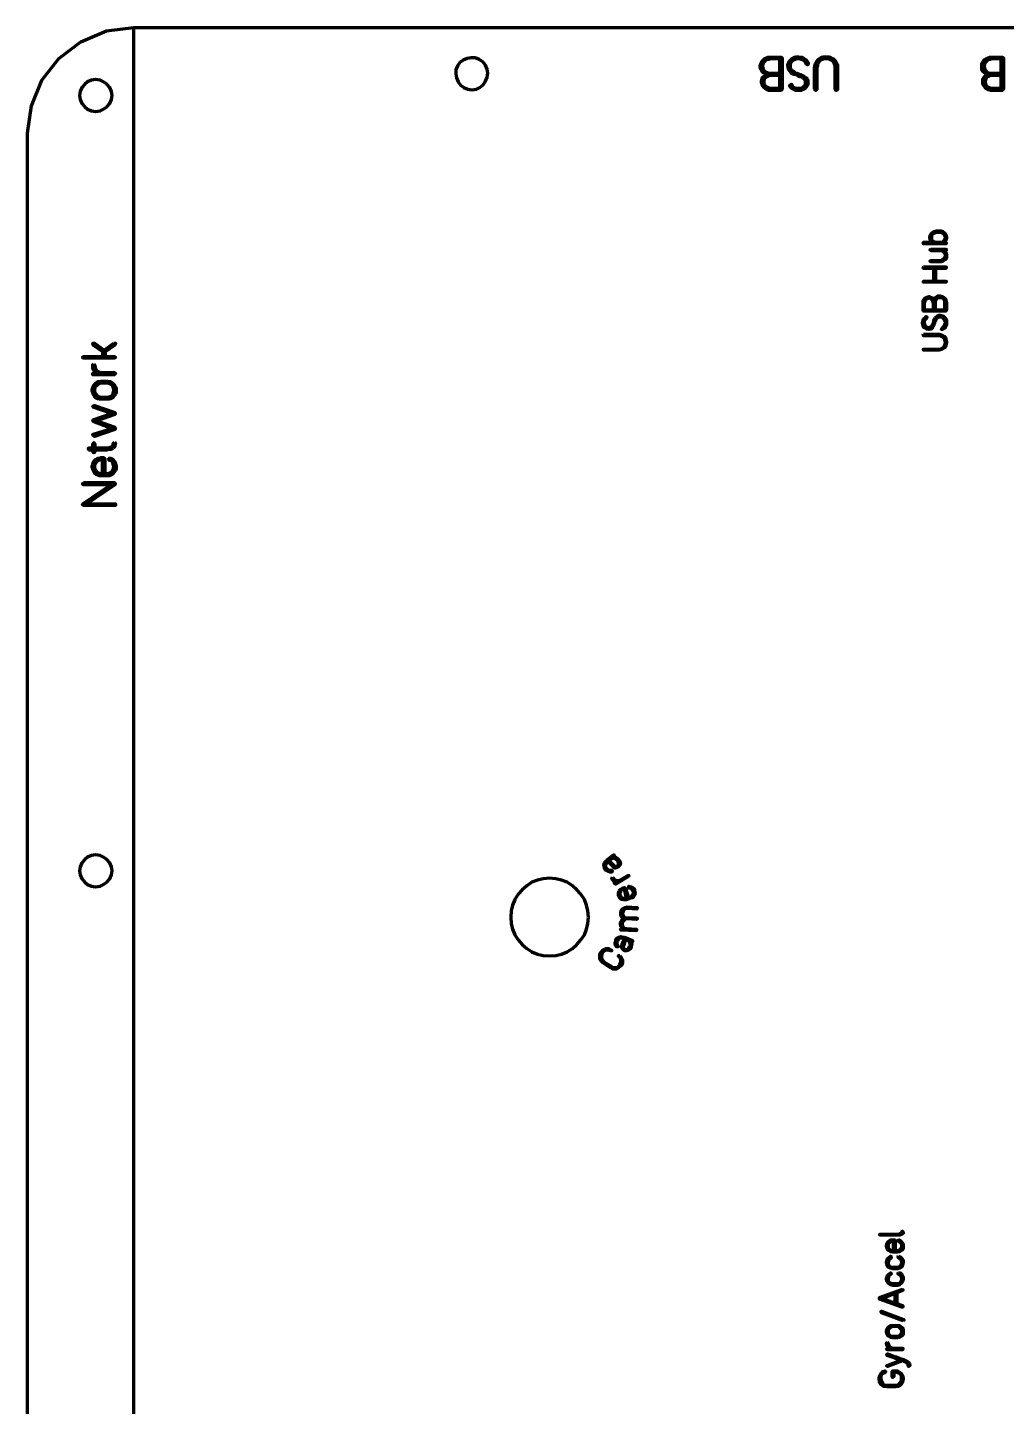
# Model space of a CAD drawing. Header units: inches. Extents: x 11 to 603, y -2 to 300.
# Drawn here: x 11 to 111.4, y 155.5 to 296.9 of the extents above; entities that cross this region are included whole.
import ezdxf

# ---------------------------------------------------------------- set-up
doc = ezdxf.new("R2010")
doc.units = ezdxf.units.IN
doc.header["$MEASUREMENT"] = 0
doc.layers.get('0').update_dxf_attribs({"color": 250, "linetype": 'CONTINUOUS', "lineweight": 100})
doc.layers.add('P', color=250, linetype='CONTINUOUS', lineweight=100)

msp = doc.modelspace()

# ---------------------------------------------------------------- linework, layer by layer
at = {"linetype": 'ByBlock'}
msp.add_line((21.88, 34.25), (21.88, 296.95), dxfattribs=at)
at = {"layer": 'P', "color": 0, "linetype": 'Continuous'}
for points in [[(10.98, 45.14), (10.98, 286.11), (11.39, 288.93), (12.44, 291.56), (14.2, 293.79), (16.43, 295.49), (19.06, 296.6), (21.88, 296.95), (179.14, 296.95), (181.95, 296.6), (184.59, 295.49), (186.82, 293.79), (188.57, 291.56), (189.63, 288.93), (190.04, 286.11), (190.04, 45.14)], [(55.32, 293.38), (55.09, 293.03), (54.91, 292.62), (54.91, 292.21), (54.97, 291.8), (55.14, 291.39), (55.38, 291.03), (55.73, 290.8), (56.14, 290.62), (56.55, 290.57), (57.02, 290.62), (57.37, 290.8), (57.72, 291.09), (57.96, 291.44), (58.13, 291.85), (58.19, 292.26), (58.13, 292.67), (57.96, 293.08), (57.66, 293.44), (57.31, 293.67), (56.9, 293.85), (56.49, 293.85), (56.08, 293.79), (55.67, 293.61), (55.32, 293.38)], [(86.13, 292.91), (86.13, 293.03), (86.19, 293.2), (86.25, 293.38), (86.31, 293.55), (86.48, 293.67), (86.6, 293.79), (86.77, 293.85), (86.95, 293.9), (87.18, 293.9), (88.24, 293.9), (88.36, 293.85), (88.36, 290.62), (88.24, 290.51), (87.24, 290.51), (87.01, 290.51), (86.83, 290.57), (86.66, 290.68), (86.48, 290.8), (86.31, 291.03), (86.31, 291.15), (86.25, 291.33), (86.25, 291.44), (86.31, 291.68), (86.36, 291.85), (86.54, 291.97), (86.72, 292.15), (86.48, 292.26), (86.31, 292.44), (86.19, 292.67), (86.13, 292.91)], [(86.36, 292.91), (86.42, 292.67), (86.6, 292.44), (86.89, 292.32), (87.01, 292.26), (87.18, 292.26), (88.12, 292.26), (88.12, 293.73), (87.18, 293.73), (87.01, 293.67), (86.89, 293.67), (86.6, 293.49), (86.42, 293.32), (86.36, 293.03), (86.36, 292.91)], [(89.29, 292.32), (89.18, 292.44), (89.06, 292.62), (89, 292.85), (88.94, 293.08), (89, 293.26), (89.06, 293.38), (89.12, 293.55), (89.29, 293.67), (89.41, 293.79), (89.59, 293.9), (89.76, 293.96), (89.94, 293.96), (90.05, 293.96), (90.41, 293.9), (90.64, 293.79), (90.87, 293.61), (91.05, 293.32), (91.05, 293.2), (90.99, 293.14), (90.87, 293.2), (90.76, 293.44), (90.52, 293.61), (90.35, 293.67), (90.05, 293.73), (89.94, 293.73), (89.7, 293.67), (89.41, 293.55), (89.29, 293.44), (89.23, 293.32), (89.18, 293.08), (89.18, 292.85), (89.23, 292.73), (89.35, 292.56), (89.47, 292.5), (89.59, 292.44), (89.7, 292.32), (89.88, 292.26), (90.05, 292.21), (90.29, 292.15), (90.46, 292.03), (90.58, 291.97), (90.7, 291.91), (90.82, 291.8), (90.93, 291.68), (90.99, 291.5), (90.99, 291.33), (90.99, 291.15), (90.93, 290.98), (90.87, 290.86), (90.76, 290.74), (90.64, 290.62), (90.46, 290.57), (90.29, 290.51), (90.11, 290.51), (90, 290.51), (89.7, 290.51), (89.47, 290.62), (89.29, 290.74), (89.12, 290.98), (89.18, 291.09), (89.29, 291.15), (89.35, 291.09), (89.47, 290.92), (89.59, 290.8), (89.76, 290.74), (90, 290.74), (90.11, 290.74), (90.41, 290.74), (90.58, 290.92), (90.76, 291.09), (90.76, 291.33), (90.76, 291.56), (90.58, 291.74), (90.46, 291.8), (90.35, 291.85), (90.23, 291.91), (90, 291.97), (89.76, 292.09), (89.59, 292.15), (89.41, 292.21), (89.29, 292.32)], [(91.69, 290.62), (91.69, 292.85), (91.75, 293.08), (91.81, 293.26), (91.93, 293.49), (92.05, 293.67), (92.22, 293.79), (92.4, 293.9), (92.57, 293.96), (92.81, 293.96), (92.92, 293.96), (93.16, 293.96), (93.33, 293.9), (93.57, 293.79), (93.69, 293.67), (93.86, 293.49), (93.98, 293.26), (94.04, 293.08), (94.04, 292.85), (94.04, 290.62), (94.04, 290.57), (93.92, 290.51), (93.86, 290.57), (93.8, 290.62), (93.8, 292.85), (93.8, 293.03), (93.74, 293.2), (93.69, 293.32), (93.57, 293.49), (93.39, 293.61), (93.28, 293.67), (93.1, 293.73), (92.92, 293.73), (92.81, 293.73), (92.63, 293.73), (92.51, 293.67), (92.34, 293.61), (92.22, 293.49), (92.1, 293.32), (91.99, 293.2), (91.99, 293.03), (91.93, 292.85), (91.93, 290.62), (91.93, 290.57), (91.81, 290.51), (91.75, 290.57), (91.69, 290.62)], [(108.86, 292.91), (108.86, 293.03), (108.86, 293.2), (108.91, 293.38), (109.03, 293.55), (109.15, 293.67), (109.32, 293.79), (109.5, 293.85), (109.68, 293.9), (109.85, 293.9), (110.96, 293.9), (111.08, 293.85), (111.08, 290.62), (110.96, 290.51), (109.91, 290.51), (109.73, 290.51), (109.5, 290.57), (109.32, 290.68), (109.21, 290.8), (109.03, 291.03), (108.97, 291.15), (108.97, 291.33), (108.97, 291.44), (108.97, 291.68), (109.09, 291.85), (109.21, 291.97), (109.38, 292.15), (109.15, 292.26), (108.97, 292.44), (108.86, 292.67), (108.86, 292.91)], [(109.09, 292.91), (109.15, 292.67), (109.32, 292.44), (109.56, 292.32), (109.73, 292.26), (109.85, 292.26), (110.85, 292.26), (110.85, 293.73), (109.85, 293.73), (109.73, 293.67), (109.56, 293.67), (109.32, 293.49), (109.15, 293.32), (109.09, 293.03), (109.09, 292.91)], [(17.13, 288.57), (17.54, 288.4), (17.95, 288.34), (18.42, 288.4), (18.77, 288.57), (19.12, 288.81), (19.41, 289.16), (19.59, 289.57), (19.65, 289.98), (19.59, 290.39), (19.41, 290.8), (19.12, 291.15), (18.77, 291.39), (18.42, 291.56), (17.95, 291.62), (17.54, 291.56), (17.13, 291.39), (16.84, 291.15), (16.54, 290.8), (16.37, 290.39), (16.31, 289.98), (16.37, 289.57), (16.54, 289.16), (16.84, 288.81), (17.13, 288.57)], [(87.24, 290.74), (88.12, 290.74), (88.12, 292.03), (87.24, 292.03), (87.07, 292.03), (86.95, 291.97), (86.72, 291.85), (86.54, 291.68), (86.48, 291.44), (86.48, 291.33), (86.54, 291.09), (86.72, 290.92), (86.95, 290.8), (87.07, 290.74), (87.24, 290.74)], [(109.91, 290.74), (110.85, 290.74), (110.85, 292.03), (109.91, 292.03), (109.79, 292.03), (109.62, 291.97), (109.38, 291.85), (109.27, 291.68), (109.21, 291.44), (109.21, 291.33), (109.27, 291.09), (109.38, 290.92), (109.62, 290.8), (109.79, 290.74), (109.91, 290.74)], [(103.7, 275.86), (103.94, 276.04), (104.17, 276.1), (104.64, 276.1), (104.87, 276.04), (105.05, 275.86), (105.17, 275.69), (105.22, 275.45), (105.22, 275.39), (105.17, 275.1), (104.99, 274.93), (105.17, 274.93), (105.22, 274.81), (105.17, 274.75), (102.88, 274.75), (102.82, 274.81), (102.88, 274.93), (103.76, 274.93), (103.58, 275.1), (103.53, 275.39), (103.53, 275.45), (103.58, 275.69), (103.7, 275.86)], [(104.17, 275.92), (103.99, 275.86), (103.82, 275.8), (103.7, 275.63), (103.7, 275.45), (103.7, 275.39), (103.7, 275.22), (103.82, 275.04), (103.99, 274.98), (104.17, 274.93), (104.64, 274.93), (104.81, 274.98), (104.93, 275.04), (105.05, 275.22), (105.11, 275.39), (105.11, 275.45), (105.05, 275.63), (104.93, 275.8), (104.81, 275.86), (104.64, 275.92), (104.17, 275.92)], [(103.64, 274.22), (105.17, 274.22), (105.22, 274.16), (105.17, 274.05), (105.05, 274.05), (105.17, 273.87), (105.22, 273.64), (105.22, 273.52), (105.22, 273.29), (105.05, 273.11), (104.87, 272.99), (104.64, 272.93), (103.64, 272.93), (103.53, 272.99), (103.64, 273.05), (104.64, 273.05), (104.81, 273.11), (104.93, 273.23), (105.05, 273.34), (105.11, 273.52), (105.11, 273.64), (105.05, 273.81), (104.93, 273.93), (104.81, 274.05), (104.64, 274.05), (103.64, 274.05), (103.53, 274.16), (103.64, 274.22)], [(102.88, 272.41), (105.17, 272.41), (105.22, 272.35), (105.17, 272.23), (104.11, 272.23), (104.11, 270.94), (105.17, 270.94), (105.22, 270.88), (105.17, 270.83), (102.88, 270.83), (102.82, 270.88), (102.88, 270.94), (103.94, 270.94), (103.94, 272.23), (102.88, 272.23), (102.82, 272.35), (102.88, 272.41)], [(104.52, 269.42), (104.58, 269.42), (104.81, 269.36), (105.05, 269.19), (105.17, 268.95), (105.22, 268.72), (105.22, 267.96), (105.17, 267.84), (102.88, 267.84), (102.82, 267.96), (102.82, 268.66), (102.82, 268.83), (102.82, 268.95), (103, 269.19), (103.17, 269.3), (103.41, 269.36), (103.47, 269.36), (103.58, 269.3), (103.76, 269.24), (103.88, 269.19), (103.94, 269.01), (104.05, 269.19), (104.17, 269.3), (104.35, 269.42), (104.52, 269.42)], [(102.94, 268.66), (102.94, 268.01), (103.88, 268.01), (103.88, 268.66), (103.82, 268.89), (103.76, 269.01), (103.64, 269.13), (103.47, 269.19), (103.41, 269.19), (103.23, 269.13), (103.06, 269.01), (103, 268.89), (102.94, 268.66)], [(104.52, 269.24), (104.35, 269.24), (104.17, 269.13), (104.05, 268.89), (104.05, 268.72), (104.05, 268.01), (105.05, 268.01), (105.05, 268.72), (105.05, 268.89), (104.93, 269.13), (104.76, 269.24), (104.58, 269.24), (104.52, 269.24)], [(104.05, 267.19), (104.29, 267.37), (104.46, 267.43), (104.58, 267.43), (104.87, 267.37), (105.05, 267.19), (105.22, 266.96), (105.22, 266.73), (105.22, 266.67), (105.22, 266.43), (105.11, 266.2), (104.99, 266.08), (104.81, 265.96), (104.7, 265.96), (104.7, 266.02), (104.76, 266.08), (104.87, 266.2), (104.99, 266.32), (105.05, 266.49), (105.11, 266.67), (105.11, 266.73), (105.05, 266.9), (104.93, 267.08), (104.81, 267.25), (104.58, 267.25), (104.35, 267.25), (104.17, 267.08), (104.11, 266.9), (104.05, 266.78), (103.99, 266.67), (103.94, 266.49), (103.88, 266.37), (103.82, 266.2), (103.64, 266.02), (103.41, 265.96), (103.17, 266.02), (102.94, 266.14), (102.82, 266.37), (102.76, 266.61), (102.76, 266.67), (102.82, 266.9), (102.88, 267.08), (103, 267.19), (103.12, 267.31), (103.23, 267.25), (103.17, 267.14), (103, 266.96), (102.94, 266.84), (102.94, 266.67), (102.94, 266.61), (103, 266.43), (103.06, 266.26), (103.23, 266.2), (103.41, 266.14), (103.53, 266.2), (103.7, 266.32), (103.76, 266.43), (103.82, 266.55), (103.88, 266.67), (103.94, 266.84), (103.94, 266.96), (104.05, 267.19)], [(19.82, 264.56), (20, 264.56), (20, 264.5), (19.94, 264.38), (18.95, 263.68), (18.95, 263.21), (19.88, 263.21), (20, 263.15), (19.88, 263.04), (16.72, 263.04), (16.6, 263.15), (16.72, 263.21), (18.71, 263.21), (18.71, 263.68), (17.72, 264.38), (17.66, 264.56), (17.83, 264.56), (18.83, 263.86), (19.82, 264.56)], [(102.88, 265.5), (104.46, 265.5), (104.76, 265.44), (105.05, 265.26), (105.11, 265.14), (105.17, 264.97), (105.22, 264.68), (105.22, 264.62), (105.17, 264.32), (105.11, 264.21), (105.05, 264.09), (104.76, 263.91), (104.46, 263.86), (102.88, 263.86), (102.82, 263.91), (102.88, 263.97), (104.46, 263.97), (104.7, 264.03), (104.93, 264.15), (105.05, 264.38), (105.11, 264.62), (105.11, 264.68), (105.05, 264.91), (104.93, 265.14), (104.7, 265.26), (104.46, 265.32), (102.88, 265.32), (102.82, 265.38), (102.88, 265.5)], [(17.77, 262.45), (17.89, 262.33), (17.89, 262.22), (17.95, 261.98), (18.07, 261.75), (18.3, 261.63), (18.54, 261.57), (19.88, 261.57), (20, 261.51), (20, 261.45), (19.88, 261.34), (17.77, 261.34), (17.66, 261.34), (17.66, 261.45), (17.66, 261.51), (17.77, 261.57), (17.95, 261.57), (17.83, 261.69), (17.72, 261.86), (17.66, 262.04), (17.66, 262.22), (17.66, 262.33), (17.66, 262.39), (17.77, 262.45)], [(17.89, 260.4), (18.01, 260.52), (18.18, 260.63), (18.36, 260.63), (18.54, 260.69), (19.18, 260.69), (19.36, 260.63), (19.47, 260.63), (19.65, 260.52), (19.77, 260.4), (19.88, 260.28), (20, 260.11), (20.06, 259.99), (20.06, 259.81), (20.06, 259.7), (20.06, 259.52), (20, 259.35), (19.88, 259.23), (19.77, 259.05), (19.65, 258.94), (19.47, 258.88), (19.36, 258.82), (19.18, 258.82), (18.54, 258.82), (18.36, 258.82), (18.18, 258.88), (18.01, 258.94), (17.89, 259.05), (17.77, 259.23), (17.72, 259.35), (17.66, 259.52), (17.6, 259.7), (17.6, 259.81), (17.66, 259.99), (17.72, 260.11), (17.77, 260.28), (17.89, 260.4)], [(18.54, 260.46), (18.24, 260.4), (18.07, 260.22), (17.89, 260.05), (17.83, 259.81), (17.83, 259.7), (17.89, 259.46), (18.07, 259.23), (18.24, 259.11), (18.54, 259.05), (19.18, 259.05), (19.41, 259.11), (19.65, 259.23), (19.77, 259.46), (19.82, 259.7), (19.82, 259.81), (19.77, 260.05), (19.65, 260.22), (19.41, 260.4), (19.18, 260.46), (18.54, 260.46)], [(20, 255.83), (19.94, 255.71), (17.83, 255.01), (17.66, 255.13), (17.66, 255.19), (17.72, 255.25), (19.59, 255.83), (17.72, 256.53), (17.66, 256.59), (17.66, 256.65), (17.72, 256.71), (19.59, 257.35), (17.72, 258), (17.66, 258.12), (17.83, 258.17), (19.94, 257.47), (20, 257.35), (19.94, 257.24), (18.07, 256.59), (19.94, 255.95), (20, 255.83), (20, 255.83)], [(19.88, 254.43), (20, 254.31), (19.94, 254.07), (19.82, 253.84), (19.71, 253.78), (19.53, 253.66), (19.36, 253.66), (19.12, 253.61), (17.89, 253.61), (17.89, 253.43), (17.77, 253.31), (17.66, 253.43), (17.66, 253.61), (17.31, 253.61), (17.19, 253.72), (17.31, 253.84), (17.66, 253.84), (17.66, 254.25), (17.77, 254.37), (17.89, 254.25), (17.89, 253.84), (19.12, 253.84), (19.3, 253.84), (19.41, 253.9), (19.65, 253.96), (19.77, 254.13), (19.77, 254.31), (19.88, 254.43)], [(17.89, 252.55), (18.01, 252.67), (18.18, 252.79), (18.36, 252.79), (18.54, 252.84), (18.77, 252.84), (18.89, 252.73), (18.89, 251.2), (19.18, 251.2), (19.41, 251.26), (19.65, 251.38), (19.77, 251.61), (19.82, 251.85), (19.82, 251.97), (19.77, 252.14), (19.71, 252.32), (19.59, 252.49), (19.36, 252.55), (19.3, 252.67), (19.36, 252.79), (19.41, 252.79), (19.47, 252.79), (19.71, 252.67), (19.88, 252.43), (20, 252.2), (20.06, 251.97), (20.06, 251.85), (20.06, 251.67), (20, 251.5), (19.88, 251.38), (19.77, 251.2), (19.65, 251.09), (19.53, 251.03), (19.36, 250.97), (19.18, 250.97), (18.54, 250.97), (18.36, 250.97), (18.18, 251.03), (18.01, 251.09), (17.89, 251.2), (17.77, 251.38), (17.72, 251.5), (17.66, 251.67), (17.6, 251.85), (17.6, 251.97), (17.66, 252.14), (17.72, 252.32), (17.77, 252.43), (17.89, 252.55)], [(18.54, 252.61), (18.24, 252.55), (18.07, 252.43), (17.89, 252.2), (17.83, 251.97), (17.83, 251.85), (17.89, 251.61), (18.07, 251.38), (18.24, 251.26), (18.54, 251.2), (18.65, 251.2), (18.65, 252.61), (18.54, 252.61)], [(16.72, 250.27), (19.88, 250.27), (20, 250.15), (19.94, 250.03), (17.07, 248.1), (19.88, 248.1), (20, 248.1), (20, 247.98), (20, 247.92), (19.88, 247.92), (16.72, 247.92), (16.6, 247.98), (16.66, 248.1), (19.53, 250.03), (16.72, 250.03), (16.6, 250.15), (16.72, 250.27)], [(19.12, 209.27), (19.41, 209.62), (19.59, 210.03), (19.65, 210.44), (19.59, 210.85), (19.41, 211.26), (19.12, 211.61), (18.77, 211.84), (18.42, 212.02), (17.95, 212.08), (17.54, 212.02), (17.13, 211.84), (16.84, 211.61), (16.54, 211.26), (16.37, 210.85), (16.31, 210.44), (16.37, 210.03), (16.54, 209.62), (16.84, 209.27), (17.13, 209.03), (17.54, 208.86), (17.95, 208.8), (18.42, 208.86), (18.77, 209.03), (19.12, 209.27)], [(70.37, 211.55), (71.08, 212.08), (71.13, 212.08), (71.13, 211.96), (71.02, 211.9), (71.19, 211.84), (71.31, 211.84), (71.54, 211.67), (71.6, 211.61), (71.72, 211.43), (71.78, 211.2), (71.72, 211.02), (71.6, 210.85), (71.43, 210.79), (71.25, 210.73), (71.08, 210.79), (70.96, 210.96), (70.49, 211.43), (70.43, 211.32), (70.31, 211.2), (70.26, 211.02), (70.26, 210.85), (70.37, 210.67), (70.43, 210.61), (70.61, 210.5), (70.84, 210.5), (70.96, 210.44), (70.9, 210.32), (70.72, 210.32), (70.55, 210.38), (70.43, 210.44), (70.26, 210.5), (70.26, 210.55), (70.14, 210.79), (70.08, 211.02), (70.14, 211.26), (70.31, 211.43), (70.37, 211.49), (70.37, 211.55)], [(70.61, 211.49), (71.08, 211.02), (71.08, 211.02), (71.19, 210.96), (71.31, 210.91), (71.49, 210.96), (71.6, 211.08), (71.6, 211.26), (71.54, 211.37), (71.49, 211.55), (71.43, 211.55), (71.25, 211.67), (71.08, 211.73), (70.9, 211.67), (70.78, 211.61), (70.61, 211.49)], [(63.87, 201.77), (64.52, 201.71), (65.16, 201.77), (65.75, 201.89), (66.33, 202.12), (66.86, 202.47), (67.33, 202.88), (67.74, 203.35), (68.09, 203.88), (68.32, 204.46), (68.44, 205.05), (68.5, 205.69), (68.44, 206.34), (68.32, 206.92), (68.09, 207.51), (67.74, 208.04), (67.33, 208.5), (66.86, 208.91), (66.33, 209.27), (65.75, 209.5), (65.16, 209.62), (64.52, 209.68), (63.87, 209.62), (63.29, 209.5), (62.7, 209.27), (62.17, 208.91), (61.7, 208.5), (61.29, 208.04), (60.94, 207.51), (60.71, 206.92), (60.59, 206.34), (60.53, 205.69), (60.59, 205.05), (60.71, 204.46), (60.94, 203.88), (61.29, 203.35), (61.7, 202.88), (62.17, 202.47), (62.7, 202.12), (63.29, 201.89), (63.87, 201.77)], [(70.96, 209.79), (71.02, 209.73), (71.08, 209.68), (71.19, 209.56), (71.37, 209.44), (71.54, 209.44), (71.72, 209.5), (72.54, 209.97), (72.66, 209.97), (72.6, 209.85), (71.31, 209.09), (71.19, 209.15), (71.19, 209.27), (71.31, 209.32), (71.08, 209.38), (70.9, 209.62), (70.9, 209.68), (70.96, 209.79)], [(71.66, 208.39), (71.84, 208.56), (72.01, 208.68), (72.19, 208.74), (72.31, 208.68), (72.6, 207.68), (72.77, 207.74), (72.95, 207.86), (73.07, 207.98), (73.13, 208.15), (73.13, 208.33), (73.07, 208.39), (72.95, 208.62), (72.83, 208.68), (72.66, 208.68), (72.6, 208.74), (72.66, 208.86), (72.66, 208.86), (72.89, 208.8), (73.01, 208.74), (73.18, 208.62), (73.24, 208.45), (73.24, 208.39), (73.3, 208.15), (73.18, 207.92), (73.07, 207.68), (72.83, 207.63), (72.36, 207.45), (72.13, 207.45), (71.9, 207.51), (71.72, 207.68), (71.6, 207.86), (71.6, 207.92), (71.6, 208.15), (71.66, 208.39)], [(72.07, 208.56), (71.9, 208.45), (71.78, 208.33), (71.72, 208.15), (71.72, 207.98), (71.78, 207.92), (71.84, 207.74), (72.01, 207.63), (72.13, 207.63), (72.36, 207.63), (72.42, 207.63), (72.19, 208.56), (72.07, 208.56)], [(72.07, 206.57), (72.25, 206.69), (72.48, 206.75), (73.48, 206.69), (73.54, 206.63), (73.48, 206.51), (72.48, 206.57), (72.31, 206.57), (72.13, 206.45), (72.07, 206.28), (72.01, 206.1), (72.01, 206.04), (72.07, 205.81), (72.25, 205.63), (72.25, 205.63), (72.48, 205.63), (73.42, 205.63), (73.54, 205.52), (73.42, 205.46), (72.48, 205.52), (72.25, 205.46), (72.13, 205.34), (72.01, 205.22), (71.95, 205.05), (71.95, 204.99), (72.01, 204.81), (72.07, 204.64), (72.25, 204.52), (72.42, 204.52), (73.42, 204.46), (73.48, 204.4), (73.36, 204.29), (71.84, 204.35), (71.78, 204.46), (71.9, 204.52), (72.01, 204.52), (71.84, 204.76), (71.78, 204.99), (71.78, 205.05), (71.84, 205.22), (71.9, 205.34), (71.95, 205.46), (72.07, 205.58), (71.95, 205.63), (71.9, 205.75), (71.84, 205.93), (71.84, 206.04), (71.84, 206.16), (71.9, 206.4), (72.07, 206.57)], [(72.19, 203.64), (73.01, 203.29), (73.07, 203.23), (73.01, 203.17), (72.83, 203.23), (72.89, 203.12), (72.95, 202.94), (72.89, 202.71), (72.89, 202.65), (72.77, 202.41), (72.6, 202.3), (72.42, 202.24), (72.19, 202.24), (72.07, 202.35), (71.95, 202.47), (71.9, 202.65), (71.95, 202.88), (72.19, 203.47), (72.01, 203.53), (71.84, 203.53), (71.66, 203.53), (71.54, 203.41), (71.49, 203.23), (71.43, 203.17), (71.43, 202.94), (71.54, 202.71), (71.54, 202.65), (71.43, 202.65), (71.31, 202.76), (71.25, 202.94), (71.25, 203.06), (71.31, 203.23), (71.31, 203.29), (71.43, 203.53), (71.6, 203.64), (71.84, 203.7), (72.07, 203.64), (72.19, 203.64), (72.19, 203.64)], [(71.72, 201.77), (71.9, 201.53), (72.01, 201.3), (72.01, 201.01), (71.9, 200.77), (71.84, 200.71), (71.6, 200.48), (71.37, 200.36), (71.02, 200.36), (70.78, 200.48), (70.02, 201.01), (69.79, 201.24), (69.67, 201.48), (69.67, 201.83), (69.79, 202.06), (69.85, 202.12), (70.02, 202.35), (70.31, 202.47), (70.61, 202.47), (70.84, 202.35), (70.9, 202.24), (70.78, 202.24), (70.55, 202.3), (70.31, 202.3), (70.14, 202.24), (69.96, 202.06), (69.9, 202), (69.85, 201.77), (69.85, 201.53), (69.9, 201.3), (70.08, 201.12), (70.84, 200.66), (71.08, 200.54), (71.31, 200.54), (71.54, 200.6), (71.72, 200.77), (71.72, 200.83), (71.84, 201.07), (71.84, 201.3), (71.78, 201.48), (71.6, 201.65), (71.6, 201.77), (71.72, 201.77)], [(72.31, 203.41), (72.13, 202.82), (72.13, 202.82), (72.07, 202.65), (72.07, 202.53), (72.25, 202.41), (72.42, 202.35), (72.54, 202.41), (72.66, 202.53), (72.72, 202.71), (72.77, 202.76), (72.77, 202.94), (72.72, 203.12), (72.6, 203.29), (72.48, 203.35), (72.31, 203.41)], [(100.6, 173.13), (100.42, 173.07), (100.3, 173.07), (98.43, 173.07), (98.37, 173.13), (98.43, 173.18), (100.3, 173.18), (100.48, 173.24), (100.6, 173.3), (100.66, 173.42), (100.71, 173.48), (100.77, 173.36), (100.77, 173.24), (100.6, 173.13)], [(99.25, 172.42), (99.48, 172.6), (99.72, 172.6), (99.89, 172.6), (99.95, 172.54), (99.95, 171.49), (100.19, 171.49), (100.36, 171.49), (100.48, 171.6), (100.6, 171.72), (100.66, 171.95), (100.66, 172.01), (100.6, 172.13), (100.54, 172.25), (100.42, 172.36), (100.3, 172.42), (100.25, 172.54), (100.36, 172.6), (100.36, 172.6), (100.54, 172.48), (100.66, 172.36), (100.77, 172.19), (100.77, 172.01), (100.77, 171.95), (100.77, 171.66), (100.6, 171.49), (100.42, 171.37), (100.19, 171.31), (99.72, 171.31), (99.48, 171.37), (99.25, 171.49), (99.13, 171.66), (99.07, 171.95), (99.07, 172.01), (99.13, 172.25), (99.25, 172.42)], [(99.72, 172.48), (99.54, 172.42), (99.37, 172.31), (99.25, 172.19), (99.25, 172.01), (99.25, 171.95), (99.25, 171.72), (99.37, 171.6), (99.54, 171.49), (99.72, 171.49), (99.78, 171.49), (99.78, 172.48), (99.72, 172.48)], [(100.3, 170.9), (100.48, 170.84), (100.66, 170.67), (100.77, 170.49), (100.77, 170.31), (100.77, 170.26), (100.71, 170.02), (100.6, 169.79), (100.42, 169.67), (100.19, 169.61), (99.72, 169.61), (99.48, 169.67), (99.25, 169.79), (99.13, 170.02), (99.07, 170.26), (99.07, 170.31), (99.13, 170.49), (99.19, 170.67), (99.31, 170.78), (99.48, 170.9), (99.48, 170.9), (99.54, 170.84), (99.54, 170.72), (99.31, 170.55), (99.25, 170.31), (99.25, 170.26), (99.25, 170.08), (99.37, 169.9), (99.54, 169.79), (99.72, 169.79), (100.19, 169.79), (100.36, 169.79), (100.48, 169.9), (100.6, 170.08), (100.66, 170.26), (100.66, 170.31), (100.6, 170.43), (100.54, 170.61), (100.42, 170.67), (100.3, 170.78), (100.25, 170.84), (100.3, 170.9)], [(100.3, 169.2), (100.48, 169.2), (100.66, 169.03), (100.77, 168.79), (100.77, 168.62), (100.77, 168.56), (100.71, 168.32), (100.6, 168.15), (100.42, 167.97), (100.19, 167.91), (99.72, 167.91), (99.48, 167.97), (99.25, 168.15), (99.13, 168.32), (99.07, 168.56), (99.07, 168.62), (99.13, 168.79), (99.19, 168.97), (99.31, 169.08), (99.48, 169.2), (99.48, 169.2), (99.54, 169.14), (99.54, 169.08), (99.31, 168.91), (99.25, 168.62), (99.25, 168.56), (99.25, 168.38), (99.37, 168.21), (99.54, 168.15), (99.72, 168.09), (100.19, 168.09), (100.36, 168.15), (100.48, 168.21), (100.6, 168.38), (100.66, 168.56), (100.66, 168.62), (100.6, 168.79), (100.54, 168.91), (100.42, 169.03), (100.3, 169.08), (100.25, 169.14), (100.3, 169.2)], [(100.71, 167.5), (100.77, 167.44), (100.71, 167.39), (100.13, 167.15), (100.13, 166.04), (100.71, 165.86), (100.77, 165.75), (100.71, 165.69), (100.66, 165.69), (98.37, 166.51), (98.37, 166.57), (98.37, 166.68), (100.66, 167.5), (100.71, 167.5)], [(99.95, 167.09), (98.66, 166.57), (99.95, 166.1), (99.95, 167.09)], [(100.77, 164.28), (98.55, 165.1), (98.49, 165.22), (98.55, 165.28), (100.83, 164.4), (100.89, 164.34), (100.77, 164.28)], [(99.25, 163.64), (99.48, 163.81), (99.72, 163.81), (100.19, 163.81), (100.42, 163.81), (100.6, 163.64), (100.77, 163.46), (100.77, 163.23), (100.77, 163.17), (100.77, 162.88), (100.6, 162.7), (100.42, 162.58), (100.19, 162.52), (99.72, 162.52), (99.48, 162.58), (99.25, 162.7), (99.13, 162.88), (99.07, 163.17), (99.07, 163.23), (99.13, 163.46), (99.25, 163.64)], [(99.72, 163.7), (99.54, 163.64), (99.37, 163.52), (99.25, 163.4), (99.25, 163.23), (99.25, 163.17), (99.25, 162.93), (99.37, 162.82), (99.54, 162.7), (99.72, 162.7), (100.19, 162.7), (100.36, 162.7), (100.48, 162.82), (100.6, 162.93), (100.66, 163.17), (100.66, 163.23), (100.6, 163.4), (100.48, 163.52), (100.36, 163.64), (100.19, 163.7), (99.72, 163.7)], [(99.19, 162.11), (99.25, 162), (99.25, 161.94), (99.31, 161.76), (99.37, 161.59), (99.54, 161.53), (99.72, 161.47), (100.71, 161.47), (100.77, 161.41), (100.71, 161.29), (99.19, 161.29), (99.07, 161.41), (99.19, 161.47), (99.31, 161.47), (99.13, 161.7), (99.07, 161.94), (99.07, 162), (99.19, 162.11)], [(99.19, 160.88), (99.19, 160.88), (99.19, 160.88), (99.37, 160.83), (99.54, 160.77), (99.78, 160.65), (100.07, 160.59), (100.3, 160.47), (100.48, 160.42), (100.71, 160.36), (100.83, 160.3), (100.95, 160.24), (101.24, 160.12), (101.42, 159.95), (101.48, 159.65), (101.48, 159.65), (101.36, 159.6), (101.3, 159.65), (101.3, 159.83), (101.12, 160.01), (100.89, 160.12), (100.77, 160.18), (100.71, 160.18), (99.19, 159.6), (99.19, 159.6), (99.07, 159.65), (99.13, 159.71), (100.54, 160.24), (99.13, 160.71), (99.13, 160.71), (99.07, 160.83), (99.19, 160.88)], [(100.77, 158.31), (100.71, 158.01), (100.66, 157.84), (100.54, 157.72), (100.3, 157.55), (100.19, 157.55), (100.01, 157.49), (99.13, 157.49), (98.96, 157.55), (98.78, 157.55), (98.55, 157.72), (98.43, 157.84), (98.37, 158.01), (98.31, 158.31), (98.31, 158.37), (98.37, 158.6), (98.49, 158.83), (98.61, 158.95), (98.66, 159.07), (98.9, 159.13), (99.02, 159.07), (98.9, 158.95), (98.72, 158.89), (98.61, 158.78), (98.49, 158.6), (98.49, 158.37), (98.49, 158.31), (98.55, 158.07), (98.66, 157.84), (98.84, 157.72), (99.13, 157.66), (100.01, 157.66), (100.25, 157.72), (100.42, 157.84), (100.6, 158.07), (100.6, 158.31), (100.6, 158.37), (100.6, 158.6), (100.48, 158.83), (100.25, 158.95), (100.01, 159.01), (99.84, 159.01), (99.84, 158.54), (99.72, 158.48), (99.66, 158.54), (99.66, 159.07), (99.72, 159.13), (100.01, 159.13), (100.19, 159.13), (100.3, 159.07), (100.6, 158.89), (100.71, 158.66), (100.77, 158.37), (100.77, 158.31)]]:
    msp.add_lwpolyline(points, dxfattribs=at)

doc.saveas('drawing.dxf')
